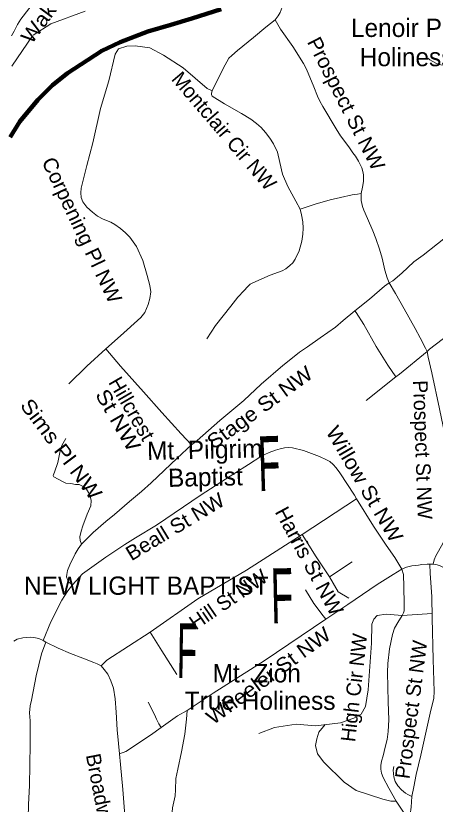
# Model space of a CAD drawing. Extents: x 354162 to 401331, y 224837 to 267610.
# Drawn here: x 379309 to 379882, y 242944 to 244023 of the extents above; entities that cross this region are included whole.
import ezdxf
from ezdxf.enums import TextEntityAlignment as Align

# ---------------------------------------------------------------- set-up
doc = ezdxf.new("R2010")
doc.units = 0
doc.header["$LTSCALE"] = 10
doc.linetypes.add('DASH_DOUBLE_DOT', pattern=[9.2, 5, -1.2, 0.3, -1.2, 0.3, -1.2])
for name, color, linetype, lineweight in [('10', 7, 'Continuous', 13), ('22', 7, 'Continuous', 25), ('32', 7, 'Continuous', 25), ('35', 7, 'Continuous', 13), ('59', 7, 'DASH_DOUBLE_DOT', 13)]:
    doc.layers.add(name, color=color, linetype=linetype, lineweight=lineweight)

msp = doc.modelspace()

# ---------------------------------------------------------------- linework, layer by layer
at = {"layer": '32', "lineweight": 120}
msp.add_lwpolyline([(379589.3, 244031.37), (379549.25, 244018.89), (379520.62, 244009.94), (379489.17, 244000.98), (379477.2, 243996.66), (379451.38, 243986.43), (379426.07, 243974.66), (379397.54, 243956.07), (379379.15, 243944.17), (379358.99, 243927.71), (379338.79, 243907.5), (379314.29, 243877.9), (379300.75, 243856.7)], dxfattribs=at)
at = {"layer": '35'}
for p, q in [((379700.14, 243313.23), (379774.81, 243361.9)), ((379737.85, 243255.23), (379768.51, 243275.45)), ((379836.94, 243202.02), (379878.15, 243205.08))]:
    msp.add_line(p, q, dxfattribs=at)
for points in [[(379426.52, 244174.77), (379404.64, 244137.27), (379388.84, 244108.09), (379382.78, 244098.77), (379370.43, 244082.08), (379349.87, 244059.38), (379334.28, 244042.29), (379315.26, 244018.11), (379310.71, 244010.53), (379306.16, 244001.42), (379302.91, 243995.14)], [(379672.81, 244063.03), (379675.76, 244050.83), (379674.42, 244040.63), (379672.8, 244034.23), (379670, 244026.89), (379667.34, 244022.5), (379663.21, 244016.88)], [(379697.35, 243758.22), (379691.7, 243768.85), (379680.6, 243788.8), (379673.21, 243805.83), (379669.65, 243821.93), (379666.52, 243836.17), (379660.98, 243847.24), (379656, 243855.07), (379650.31, 243862.91), (379644.04, 243869.6), (379637.94, 243875.09), (379630.11, 243881.21), (379617.16, 243888.76), (379594.1, 243902.01), (379577.03, 243912.68), (379576.22, 243915.04), (379576.22, 243916.9), (379577.07, 243919.89), (379592.16, 243950.52), (379599.96, 243964.54), (379604.09, 243968.38), (379611.78, 243975.08), (379633.7, 243992.75), (379650.36, 244006.99), (379663.21, 244016.88)], [(379663.21, 244016.88), (379670.74, 244004.31), (379687.33, 243980.35), (379702.23, 243957.13), (379705.62, 243950.56), (379708.35, 243943.84), (379716.24, 243925.12), (379721.11, 243912.59), (379724.43, 243905.94), (379728.34, 243898.41), (379746.62, 243867.89), (379752.67, 243858.54), (379763.92, 243843.18)], [(379577.07, 243919.89), (379570.49, 243922.95), (379537.63, 243951.49), (379510.56, 243968.84), (379492.14, 243978.59), (379471.93, 243981.48), (379460.37, 243981.12), (379449.18, 243977.15), (379444.49, 243969.92), (379435.82, 243933.43), (379424.63, 243895.49)], [(379920.44, 243742.05), (379923.59, 243755.67), (379942.14, 243804.2), (379954.49, 243830.1), (379960.68, 243840.75), (379963.15, 243847.43), (379963.64, 243855.85), (379962.66, 243864.27), (379956.22, 243881.35), (379948.06, 243902.01), (379937.18, 243926.27), (379926.04, 243948.55), (379921.63, 243954.88), (379918.41, 243957.1), (379914.7, 243958.34), (379909.01, 243957.35), (379901.34, 243955.87), (379894.91, 243955.12), (379889.96, 243955.62), (379884.03, 243957.35), (379875.12, 243962.3), (379872.4, 243964.78)], [(379431.69, 243566.77), (379451.69, 243584.68), (379479.47, 243609.62), (379485.09, 243616.49), (379489.62, 243627.44), (379492.12, 243635.88), (379493.22, 243645.11), (379491.79, 243653.74), (379488.19, 243667.5), (379482.26, 243687.82), (379473.51, 243706.9), (379464.76, 243719.56), (379458.7, 243725.73), (379451.83, 243731.36), (379444.17, 243737.15), (379438.7, 243740.12), (379427.92, 243744.5), (379420.42, 243748.41), (379413.55, 243753.88), (379405.58, 243760.91), (379400.49, 243768.16), (379397.84, 243774.1), (379397.37, 243780.2), (379397.99, 243786.61), (379405.96, 243817.88), (379413.91, 243848.59), (379424.63, 243895.49)], [(379781.15, 243779.34), (379782.78, 243788.32), (379784.09, 243796.05), (379784.39, 243800.07), (379784.19, 243804.98), (379783.48, 243809.7), (379782.08, 243814.62), (379777.36, 243823.7), (379773.25, 243830.53), (379769.74, 243835.15), (379763.92, 243843.18)], [(379697.35, 243758.22), (379718.02, 243764.65), (379738.39, 243770.88), (379752.54, 243774.19), (379768.45, 243777.49), (379775.87, 243778.39), (379781.15, 243779.34)], [(379819.44, 243657.47), (379816.65, 243664.21), (379813.58, 243674.39), (379809.68, 243690.83), (379805.92, 243703.38), (379800.91, 243717.87), (379797.01, 243728.4), (379789.63, 243745.26), (379784.64, 243756.77), (379782.96, 243761.5), (379781.85, 243765.55), (379781.15, 243770.01), (379781.01, 243774.05), (379781.15, 243779.34)], [(379697.35, 243758.22), (379699.36, 243750.37), (379701.4, 243740.83), (379701.55, 243732.23), (379701.24, 243723.63), (379699.83, 243714.24), (379696.4, 243701.11), (379690.93, 243689.75), (379687.33, 243684.58), (379683.42, 243680.83), (379678.12, 243676.49), (379672.95, 243673.48), (379656.54, 243667.69), (379632.82, 243657.27), (379629.38, 243655.39), (379625.63, 243651.95), (379620.78, 243646.79), (379612.34, 243637.56), (379602.55, 243625.13), (379581.92, 243599.02), (379569.73, 243580.87)], [(379920.44, 243742.05), (379905, 243726.02), (379865.67, 243694.89), (379853.08, 243686.14), (379836.83, 243670.68), (379824.19, 243659.79), (379819.44, 243657.47)], [(379772.44, 243618.76), (379792.44, 243635.02), (379812.88, 243652.61), (379819.44, 243657.47)], [(379871.42, 243563.33), (379869.08, 243568.02), (379861.73, 243582.09), (379854.7, 243594.76), (379839.73, 243621.72), (379827.85, 243642.83), (379819.44, 243657.47)], [(379772.44, 243618.76), (379756.22, 243605.63), (379745.76, 243596.71), (379735.6, 243589.52), (379725.13, 243582.17), (379707.48, 243569.51), (379696.75, 243562.22), (379684.87, 243552.99), (379673.94, 243544.24), (379644.28, 243518.5), (379620.38, 243496.46), (379587.45, 243469.15), (379556.55, 243441.39), (379548.9, 243435.6)], [(379828.51, 243528.51), (379817.41, 243544.46), (379801.34, 243570.35), (379784.62, 243600.06), (379774.32, 243616.73), (379772.44, 243618.76)], [(379909.16, 243593.08), (379874.65, 243566.59), (379871.42, 243563.33)], [(379380.91, 243519.32), (379405.91, 243543.4), (379431.69, 243566.77)], [(379548.9, 243435.6), (379534.78, 243450.51), (379508.22, 243479.91), (379483.22, 243508.36), (379451.66, 243543.39), (379431.69, 243566.77)], [(379871.42, 243563.33), (379833.3, 243532.2), (379828.51, 243528.51), (379787.73, 243496.31)], [(379879.56, 243272.4), (379880.95, 243278.3), (379883.13, 243283.93), (379892.51, 243300.5), (379897.8, 243311.98), (379901.86, 243321.67), (379904.83, 243330.74), (379906.08, 243337.31), (379906.55, 243342.62), (379906.86, 243352.63), (379906.24, 243367.95), (379904.36, 243392.84), (379903.42, 243406.44), (379902.17, 243418.8), (379899.05, 243433.8), (379892.96, 243460.63), (379888.12, 243485.02), (379877.66, 243534.16), (379872.82, 243555.42), (379871.42, 243563.33)], [(379398.43, 243299.79), (379396.55, 243304.79), (379396.24, 243309.64), (379397.8, 243317.61), (379400.3, 243324.96), (379406.4, 243340.91), (379411.09, 243352.17), (379411.71, 243359.76), (379410.15, 243365.39), (379407.8, 243370.7), (379405.15, 243375.08), (379400.62, 243378.83), (379395.15, 243381.33), (379390.15, 243381.49), (379383.74, 243382.59), (379377.03, 243383.37), (379372.34, 243385.4), (379360.62, 243391.81), (379359.9, 243393.62), (379361.46, 243398.31), (379366.3, 243411.44), (379369.89, 243429.89), (379371.46, 243434.9), (379377.24, 243444.12)], [(379385.95, 243244.25), (379399.67, 243259.37), (379431.7, 243281.95), (379457.6, 243299.23), (379472.48, 243308.25), (379500.86, 243325.9), (379561.96, 243367.38), (379607.99, 243396.85), (379626.66, 243408.56), (379643.6, 243419.51), (379649.17, 243422.3), (379655.3, 243425.09), (379663.93, 243428.43), (379670.06, 243430.38), (379676.33, 243431.78), (379682.04, 243432.19), (379687.19, 243431.78), (379702.03, 243427.74), (379724.04, 243419.94), (379733.79, 243415.34), (379738.1, 243412.83), (379742.56, 243408.79), (379746.74, 243404.05), (379751.89, 243397.22), (379771.75, 243366.77), (379774.81, 243361.9)], [(379548.9, 243435.6), (379529.21, 243417.62), (379493.63, 243383.77), (379480.4, 243371.64), (379464.15, 243358.35), (379443.37, 243340.52), (379431.87, 243330.59), (379414.21, 243315.58), (379404.37, 243305.73), (379398.43, 243299.79)], [(379774.81, 243361.9), (379797.9, 243324.53), (379815.12, 243298.5), (379827.03, 243281.79), (379836.6, 243265.53)], [(379492.28, 243179.37), (379557.58, 243224.88), (379624.11, 243264.45), (379700.14, 243313.23)], [(379700.14, 243313.23), (379719.45, 243282.59), (379737.85, 243255.23)], [(379398.43, 243299.79), (379393.94, 243293.4), (379389.9, 243286.78), (379382.31, 243271.73), (379379.47, 243263.76), (379378.29, 243258.26), (379378.01, 243254.98), (379379.12, 243251.29), (379381.21, 243248.01), (379385.95, 243244.25)], [(379836.6, 243265.53), (379843, 243268.18), (379850.5, 243270.06), (379859.41, 243271.31), (379864.1, 243272.09), (379871.28, 243272.4), (379874.88, 243272.56), (379879.56, 243272.4)], [(379874.88, 243272.56), (379875.5, 243259.58), (379877.53, 243228.31), (379878.31, 243198.76), (379879.41, 243141.97), (379880.65, 243098.45), (379880.34, 243089.07), (379875.34, 243068.74), (379862.38, 243011.32), (379855.99, 242984.71), (379852.86, 242967.82), (379850.36, 242954.85)], [(379879.56, 243272.4), (379885.14, 243271.44), (379889.2, 243270.03), (379898.11, 243265.5), (379914.04, 243255.65), (379930.92, 243245.33), (379938.28, 243240.52), (379943.57, 243237.82), (379954.04, 243234.7), (379966.85, 243231.88), (379976.8, 243228.19), (379981.49, 243225.85)], [(379762.53, 243217.11), (379802.84, 243244.52), (379824.86, 243258.3), (379836.6, 243265.53)], [(379836.94, 243202.02), (379838.94, 243205.68), (379839.72, 243208.66), (379839.72, 243218.19), (379839.56, 243241.33), (379838.78, 243258.38), (379836.6, 243265.53)], [(379737.85, 243255.23), (379749.5, 243234.4), (379764.09, 243225.96)], [(379385.95, 243244.25), (379379.54, 243235.96), (379371.6, 243223), (379356.42, 243193.45), (379345.91, 243168.17)], [(379704.88, 243237.42), (379716.33, 243218.8), (379728.95, 243202), (379732.47, 243197.31)], [(379542.92, 243072.45), (379578.63, 243095.92), (379648.09, 243140.4), (379732.47, 243197.31), (379762.53, 243217.11)], [(379836.94, 243202.02), (379815.41, 243203.89), (379802.77, 243202.09), (379798.44, 243197.03), (379795.55, 243190.16), (379795.19, 243164.51), (379790.45, 243100.6), (379786.74, 243077.81), (379780.97, 243067.41), (379771.07, 243061.81), (379752.94, 243055.41), (379718.31, 243051.41), (379691.93, 243053.81), (379662.25, 243049.01), (379640.81, 243041.01)], [(379828.96, 242948.32), (379818.8, 242965.98), (379811.15, 242980.84), (379808.99, 242986.37), (379807.74, 242992), (379807.9, 242997), (379808.68, 243002.94), (379811.02, 243010.14), (379813.99, 243022.02), (379816.34, 243032.49), (379817.73, 243043.52), (379818.66, 243059.62), (379818.04, 243084.17), (379816.94, 243124.39), (379817.56, 243136.59), (379819.91, 243156.45), (379823.65, 243176.07), (379826.62, 243184.98), (379831, 243192.64), (379836.94, 243202.02)], [(379345.91, 243168.17), (379339.91, 243170.7), (379335.45, 243171.81), (379329.05, 243172.51), (379323.89, 243172.37), (379318.32, 243171.81), (379310.66, 243169.86), (379305.79, 243167.35)], [(379492.28, 243179.37), (379432.91, 243141.17), (379425.56, 243133.36)], [(379492.28, 243179.37), (379508.22, 243153.79), (379529.07, 243121.66)], [(379349.5, 243165.98), (379343.57, 243150.03), (379336.54, 243119.54), (379330.01, 243086.22), (379328.14, 243078.56), (379327.36, 243069.18), (379328.45, 243058.23), (379328.14, 243026.09), (379327.2, 242969.7), (379325.8, 242943.51), (379325.5, 242924.82), (379326.28, 242918.56)], [(379425.56, 243133.36), (379419.78, 243136.33), (379415.25, 243137.89), (379400.25, 243143.84), (379383.53, 243150.25), (379366.53, 243157.54), (379349.5, 243165.98), (379345.91, 243168.17)], [(379450.58, 243012.87), (379448.97, 243027.03), (379447.41, 243045.64), (379445.85, 243070.18), (379444.45, 243088.08), (379442.11, 243102.94), (379438.67, 243113.1), (379434.3, 243121.86), (379429.47, 243128.2), (379425.56, 243133.36)], [(379507.4, 243048.86), (379504.43, 243054.18), (379500.83, 243060.27), (379498.18, 243066.84), (379489.74, 243083.57)], [(379450.58, 243012.87), (379459.3, 243016.13), (379492.61, 243038.4), (379507.4, 243048.86), (379529.78, 243064.9), (379542.92, 243072.45)], [(379542.92, 243072.45), (379542.27, 243060.47), (379539.67, 243039.76), (379535.37, 243015.54), (379530.04, 242992.17), (379527.7, 242979.18), (379526.92, 242963.68), (379526.53, 242955.37), (379523.14, 242939.09), (379522.36, 242933.41), (379523.14, 242923.64), (379524.71, 242902.67), (379528.09, 242888.93), (379534.07, 242875.26), (379543.56, 242852.11), (379547.84, 242845.27), (379552.78, 242838.89), (379569.57, 242819.88), (379603.76, 242782.97), (379636.92, 242742.91), (379680.86, 242695.73), (379715.96, 242658.8)], [(379828.96, 242948.32), (379821.64, 242948.13), (379810.45, 242951.02), (379773.99, 242962.95), (379757.74, 242974.15), (379729.94, 243001.61), (379721.28, 243013.17), (379718.75, 243024.37), (379720.19, 243033.76), (379723.08, 243042.8), (379731.75, 243053.27)], [(379665.34, 242611.63), (379609.6, 242674.17), (379571.87, 242716.85), (379538.33, 242755.05), (379515.98, 242780.4), (379497.24, 242802.41), (379492.18, 242810.04), (379487.5, 242818.9), (379476.58, 242843.58), (379469.95, 242860.51), (379464.88, 242878.31), (379460.85, 242900.25), (379457.86, 242928.78), (379455, 242964.41), (379451.75, 242998.6), (379450.58, 243012.87)], [(379850.36, 242954.85), (379844.89, 242957.35), (379841.61, 242959.38), (379836.3, 242963.91), (379830.99, 242969.23), (379827.39, 242975.17), (379825.52, 242981.43), (379824.89, 242990.81), (379825.52, 242995.5)], [(379850.36, 242954.85), (379849.27, 242939.99), (379846.77, 242920.17)], [(379828.96, 242948.32), (379839.11, 242933.15), (379842.71, 242929.08), (379845.05, 242924.86), (379846.77, 242920.17)]]:
    msp.add_lwpolyline(points, dxfattribs=at)
at = {"layer": '59'}
msp.add_lwpolyline([(379303.25, 243953.62), (379332.22, 243996.08), (379356.51, 244011.73), (379408.15, 244030.45)], dxfattribs=at)

# ---------------------------------------------------------------- texts
at = {"layer": '10'}
for s, rotation, width, p in [('Wakefield Dr NW', 53.545, 1.1, (379397.2, 244073.33)), ('Prospect St NW', 296.884, 1.05, (379751.62, 243897.91)), ('Corpening Pl NW', 295.425, 1.05, (379390.05, 243725.14)), ('Stage St NW', 35.993, 1.1, (379648.12, 243478.77)), ('St NW', 300.198, 1.2, (379439.81, 243464.5)), ('Sims Pl NW', 306.878, 1.15, (379362.71, 243423.8)), ('Willow St NW', 300.356, 1.1, (379777.01, 243377.04)), ('Beall St NW', 31.032, 1.05, (379531.57, 243315.26)), ('Harris St NW', 298.325, 1.05, (379701.16, 243272.03)), ('Wheeler St NW', 36.342, 1.1, (379660.02, 243111.87))]:
    msp.add_text(s, height=20, rotation=rotation, dxfattribs=dict(at, width=width)).set_placement(p, align=Align.CENTER)
for s, rotation, p in [('Montclair Cir NW', 310.519, (379586.04, 243858.59)), ('Hillcrest ', 300.198, (379460.46, 243476.91)), ('Prospect St NW', 272.006, (379855.17, 243428.63)), ('Hill St NW', 34.397, (379604.83, 243215.96)), ('High Cir NW', 83.59, (379781.02, 243102.38)), ('Prospect St NW', 82.572, (379859.13, 243072.25)), ('Broadway St NW', 280.89, (379423.57, 242911.23))]:
    msp.add_text(s, height=20, rotation=rotation, dxfattribs=at).set_placement(p, align=Align.CENTER)
at = {"layer": '22'}
for s, p in [('Lenoir Pilgrim ', (379873.82, 243993.55)), ('Holiness Ch.', (379873.82, 243953.55)), ('Mt. Zion ', (379642.76, 243110.76)), ('True Holiness', (379642.76, 243073.26))]:
    msp.add_text(s, height=25, dxfattribs=at).set_placement(p, align=Align.CENTER)
for s, p in [('Mt. Pilgrim', (379567.3, 243416.71)), ('Baptist', (379568.13, 243379.22))]:
    msp.add_text(s, height=25, rotation=1.274, dxfattribs=at).set_placement(p, align=Align.CENTER)
for rotation, width, p in [(1.849, 0.5, (379656.29, 243372.65)), (1.349, 0.5, (379673.56, 243191.82)), (359.255, 0.45, (379542.31, 243116.58))]:
    msp.add_text('F', height=75, rotation=rotation, dxfattribs=dict(at, width=width)).set_placement(p, align=Align.CENTER)
msp.add_text('NEW LIGHT BAPTIST ', height=25, dxfattribs=at).set_placement((379319.9, 243230.57))

doc.saveas('drawing.dxf')
